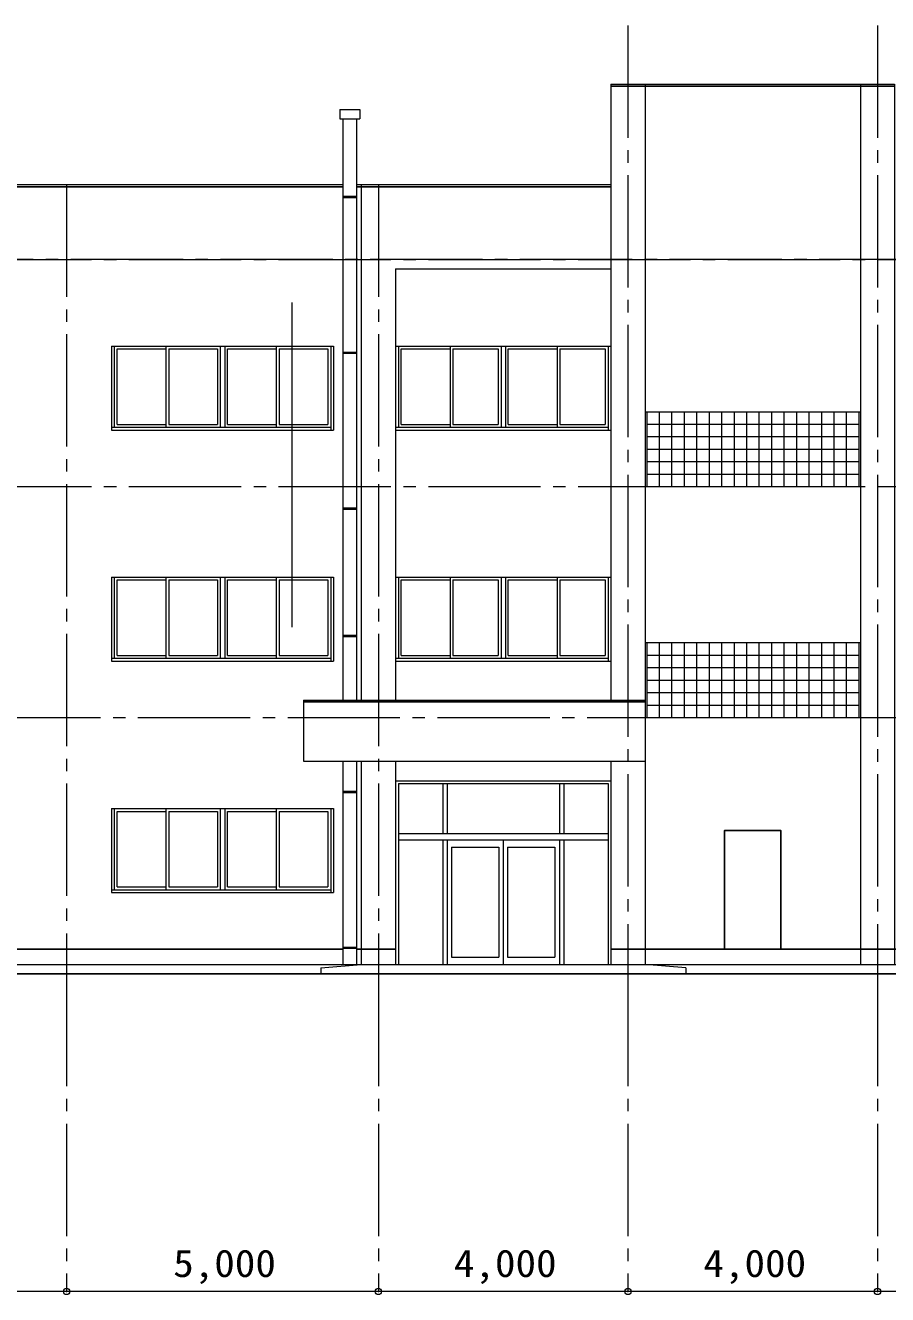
# Model space of a CAD drawing. Units: millimetres at full size, sheet at 1:200; details may follow other scales. Extents: x -55340 to 55340, y -38040 to 38040.
# Drawn here: x -21980 to -8158, y -19108 to 1229 of the extents above; entities that cross this region are included whole.
import ezdxf
from ezdxf.enums import TextEntityAlignment as Align

# ---------------------------------------------------------------- set-up
doc = ezdxf.new("R2010")
doc.units = ezdxf.units.MM
doc.header["$LTSCALE"] = 200
doc.header["$PDMODE"] = 32
doc.header["$PDSIZE"] = 100
doc.linetypes.add('CHAIN2', pattern=[12, 9, -1, 1, -1])
doc.linetypes.add('DASHED1', pattern=[1.8, 1.2, -0.6])
for name, color, linetype, lineweight in [('0-1_通り芯', 3, 'Continuous', 18), ('0-2_躯体', 3, 'Continuous', 18), ('0-5_建具(ｻｯｼ)', 4, 'Continuous', 9), ('0-A_寸法', 6, 'Continuous', 9), ('1-0_補助線', 2, 'DASHED1', 25)]:
    doc.layers.add(name, color=color, linetype=linetype, lineweight=lineweight)
doc.styles.add('ＭＳ ゴシック', font='')
doc.styles.get('ＭＳ ゴシック').set_extended_font_data('MS Gothic')

msp = doc.modelspace()

# ---------------------------------------------------------------- linework, layer by layer
at = {"layer": '0-1_通り芯', "color": 4, "linetype": 'CHAIN2', "lineweight": 9}
for p, q in [((-12320.2, 1229.4), (-12320.2, -13970.6)), ((-8320.2, 1229.4), (-8320.2, -13970.6)), ((-21320.2, -1320.6), (-21320.2, -13970.6)), ((-16320.2, -1320.6), (-16320.2, -13970.6)), ((-21320.2, -13970.6), (-21320.2, -19058.1)), ((-16320.2, -13970.6), (-16320.2, -19058.1)), ((-12320.2, -13970.6), (-12320.2, -19058.1)), ((-8320.2, -13970.6), (-8320.2, -19058.1))]:
    msp.add_line(p, q, dxfattribs=at)
at = {"layer": '0-2_躯体'}
for p, q in [((-12595.2, 289.4), (-12595.2, -9580.6)), ((-12045.2, 289.4), (-12045.2, -13820.6)), ((-8595.2, 289.4), (-8595.2, -13820.6)), ((-16940.2, -120.6), (-16620.2, -120.6)), ((-16620.2, -120.6), (-16620.2, -270.6)), ((-16890.2, -270.6), (-16890.2, -9580.6)), ((-16670.2, -270.6), (-16670.2, -9580.6)), ((-30595.2, -1320.6), (-16890.2, -1320.6)), ((-16670.2, -1320.6), (-12595.2, -1320.6)), ((-16595.2, -1320.6), (-16595.2, -9580.6)), ((-16890.2, -1507.5), (-16670.2, -1507.5)), ((-16890.2, -1527.5), (-16670.2, -1527.5)), ((-16045.2, -2670.6), (-16045.2, -9580.6)), ((-16045.2, -2670.6), (-12595.2, -2670.6)), ((-16890.2, -4004.8), (-16670.2, -4004.8)), ((-16890.2, -4024.8), (-16670.2, -4024.8)), ((-16890.2, -6502), (-16670.2, -6502)), ((-16890.2, -6522), (-16670.2, -6522)), ((-16890.2, -8543.7), (-16670.2, -8543.7)), ((-16890.2, -8563.7), (-16670.2, -8563.7)), ((-17520.2, -9580.6), (-17520.2, -10560.6)), ((-17520.2, -9580.6), (-12045.2, -9580.6)), ((-17520.2, -10560.6), (-12045.2, -10560.6)), ((-16890.2, -10560.6), (-16890.2, -13820.6)), ((-16670.2, -10560.6), (-16670.2, -13820.6)), ((-16595.2, -10560.6), (-16595.2, -13820.6)), ((-16045.2, -10560.6), (-16045.2, -13820.6)), ((-12595.2, -10560.6), (-12595.2, -13820.6)), ((-16890.2, -11041), (-16670.2, -11041)), ((-16890.2, -11061), (-16670.2, -11061)), ((-16890.2, -13538.2), (-16670.2, -13538.2)), ((-16890.2, -13558.2), (-16670.2, -13558.2)), ((-38055.2, -13820.6), (17047.7, -13820.6)), ((-17245.2, -13870.6), (-16595.2, -13820.6)), ((-11395.2, -13870.6), (-12045.2, -13820.6)), ((-17245.2, -13870.6), (-17245.2, -13970.6)), ((-11395.2, -13870.6), (-11395.2, -13970.6))]:
    msp.add_line(p, q, dxfattribs=at)
at = {"layer": '0-2_躯体', "color": 6, "lineweight": 25}
for p, q in [((-12595.2, 254.4), (-8045.2, 254.4)), ((-30595.2, -1355.6), (-16890.2, -1355.6)), ((-16670.2, -1355.6), (-12595.2, -1355.6)), ((-17520.2, -9610.6), (-12045.2, -9610.6)), ((-25920.2, -13570.6), (-16890.2, -13570.6)), ((-16670.2, -13570.6), (-16045.2, -13570.6)), ((-12595.2, -13570.6), (-10355.2, -13570.6)), ((-9870.2, -13570.6), (3074.8, -13570.6))]:
    msp.add_line(p, q, dxfattribs=at)
at = {"layer": '0-2_躯体'}
for points in [[(-12595.2, 289.4), (-8045.2, 289.4), (-8045.2, -13820.6)], [(-16940.2, -120.6), (-16940.2, -270.6), (-16620.2, -270.6)]]:
    msp.add_lwpolyline(points, dxfattribs=at)
at = {"layer": '0-5_建具(ｻｯｼ)'}
for p, q in [((-17705.2, -8414.9), (-17705.2, -3213.1)), ((-20510.2, -5165.6), (-20510.2, -3955.6)), ((-20510.2, -3955.6), (-19727.7, -3955.6)), ((-19727.7, -3910.6), (-19727.7, -5210.6)), ((-19682.7, -3955.6), (-19682.7, -5165.6)), ((-19682.7, -3955.6), (-18900.2, -3955.6)), ((-18900.2, -3955.6), (-18900.2, -5165.6)), ((-18855.2, -3910.6), (-18855.2, -5210.6)), ((-18785.2, -3910.6), (-18785.2, -5210.6)), ((-18740.2, -5165.6), (-18740.2, -3955.6)), ((-18740.2, -3955.6), (-17957.7, -3955.6)), ((-17957.7, -3910.6), (-17957.7, -5210.6)), ((-17912.7, -3955.6), (-17912.7, -5165.6)), ((-17912.7, -3955.6), (-17130.2, -3955.6)), ((-17130.2, -3955.6), (-17130.2, -5165.6)), ((-15955.2, -5165.6), (-15955.2, -3955.6)), ((-15955.2, -3955.6), (-15172.7, -3955.6)), ((-15172.7, -3910.6), (-15172.7, -5210.6)), ((-15127.7, -3955.6), (-15127.7, -5165.6)), ((-15127.7, -3955.6), (-14400.2, -3955.6)), ((-14400.2, -3955.6), (-14400.2, -5165.6)), ((-14355.2, -3910.6), (-14355.2, -5210.6)), ((-14285.2, -3910.6), (-14285.2, -5210.6)), ((-14240.2, -5165.6), (-14240.2, -3955.6)), ((-14240.2, -3955.6), (-13457.7, -3955.6)), ((-13457.7, -3910.6), (-13457.7, -5210.6)), ((-13412.7, -3955.6), (-13412.7, -5165.6)), ((-13412.7, -3955.6), (-12685.2, -3955.6)), ((-12685.2, -3955.6), (-12685.2, -5165.6)), ((-12045.2, -4960.6), (-8595.2, -4960.6)), ((-12020.2, -4960.6), (-12020.2, -6160.6)), ((-11820.2, -4960.6), (-11820.2, -6160.6)), ((-11620.2, -4960.6), (-11620.2, -6160.6)), ((-11420.2, -4960.6), (-11420.2, -6160.6)), ((-11220.2, -4960.6), (-11220.2, -6160.6)), ((-11020.2, -4960.6), (-11020.2, -6160.6)), ((-10820.2, -4960.6), (-10820.2, -6160.6)), ((-10620.2, -4960.6), (-10620.2, -6160.6)), ((-10420.2, -4960.6), (-10420.2, -6160.6)), ((-10220.2, -4960.6), (-10220.2, -6160.6)), ((-10020.2, -4960.6), (-10020.2, -6160.6)), ((-9820.2, -4960.6), (-9820.2, -6160.6)), ((-9620.2, -4960.6), (-9620.2, -6160.6)), ((-9420.2, -4960.6), (-9420.2, -6160.6)), ((-9220.2, -4960.6), (-9220.2, -6160.6)), ((-9020.2, -4960.6), (-9020.2, -6160.6)), ((-8820.2, -4960.6), (-8820.2, -6160.6)), ((-8620.2, -4960.6), (-8620.2, -6160.6)), ((-20510.2, -5165.6), (-19727.7, -5165.6)), ((-19682.7, -5165.6), (-18900.2, -5165.6)), ((-18740.2, -5165.6), (-17957.7, -5165.6)), ((-17912.7, -5165.6), (-17130.2, -5165.6)), ((-16045.2, -5210.6), (-12640.2, -5210.6)), ((-15955.2, -5165.6), (-15172.7, -5165.6)), ((-15127.7, -5165.6), (-14400.2, -5165.6)), ((-14240.2, -5165.6), (-13457.7, -5165.6)), ((-13412.7, -5165.6), (-12685.2, -5165.6)), ((-12020.2, -5160.6), (-8620.2, -5160.6)), ((-12020.2, -5360.6), (-8620.2, -5360.6)), ((-12020.2, -5560.6), (-8620.2, -5560.6)), ((-12020.2, -5760.6), (-8620.2, -5760.6)), ((-12020.2, -5960.6), (-8620.2, -5960.6)), ((-12045.2, -6160.6), (-8595.2, -6160.6)), ((-20510.2, -8865.6), (-20510.2, -7655.6)), ((-20510.2, -7655.6), (-19727.7, -7655.6)), ((-19727.7, -7610.6), (-19727.7, -8910.6)), ((-19682.7, -7655.6), (-19682.7, -8865.6)), ((-19682.7, -7655.6), (-18900.2, -7655.6)), ((-18900.2, -7655.6), (-18900.2, -8865.6)), ((-18855.2, -7610.6), (-18855.2, -8910.6)), ((-18785.2, -7610.6), (-18785.2, -8910.6)), ((-18740.2, -8865.6), (-18740.2, -7655.6)), ((-18740.2, -7655.6), (-17957.7, -7655.6)), ((-17957.7, -7610.6), (-17957.7, -8910.6)), ((-17912.7, -7655.6), (-17912.7, -8865.6)), ((-17912.7, -7655.6), (-17130.2, -7655.6)), ((-17130.2, -7655.6), (-17130.2, -8865.6)), ((-15955.2, -8865.6), (-15955.2, -7655.6)), ((-15955.2, -7655.6), (-15172.7, -7655.6)), ((-15172.7, -7610.6), (-15172.7, -8910.6)), ((-15127.7, -7655.6), (-15127.7, -8865.6)), ((-15127.7, -7655.6), (-14400.2, -7655.6)), ((-14400.2, -7655.6), (-14400.2, -8865.6)), ((-14355.2, -7610.6), (-14355.2, -8910.6)), ((-14285.2, -7610.6), (-14285.2, -8910.6)), ((-14240.2, -8865.6), (-14240.2, -7655.6)), ((-14240.2, -7655.6), (-13457.7, -7655.6)), ((-13457.7, -7610.6), (-13457.7, -8910.6)), ((-13412.7, -7655.6), (-13412.7, -8865.6)), ((-13412.7, -7655.6), (-12685.2, -7655.6)), ((-12685.2, -7655.6), (-12685.2, -8865.6)), ((-12045.2, -8660.6), (-8595.2, -8660.6)), ((-12020.2, -8660.6), (-12020.2, -9860.6)), ((-11820.2, -8660.6), (-11820.2, -9860.6)), ((-11620.2, -8660.6), (-11620.2, -9860.6)), ((-11420.2, -8660.6), (-11420.2, -9860.6)), ((-11220.2, -8660.6), (-11220.2, -9860.6)), ((-11020.2, -8660.6), (-11020.2, -9860.6)), ((-10820.2, -8660.6), (-10820.2, -9860.6)), ((-10620.2, -8660.6), (-10620.2, -9860.6)), ((-10420.2, -8660.6), (-10420.2, -9860.6)), ((-10220.2, -8660.6), (-10220.2, -9860.6)), ((-10020.2, -8660.6), (-10020.2, -9860.6)), ((-9820.2, -8660.6), (-9820.2, -9860.6)), ((-9620.2, -8660.6), (-9620.2, -9860.6)), ((-9420.2, -8660.6), (-9420.2, -9860.6)), ((-9220.2, -8660.6), (-9220.2, -9860.6)), ((-9020.2, -8660.6), (-9020.2, -9860.6)), ((-8820.2, -8660.6), (-8820.2, -9860.6)), ((-8620.2, -8660.6), (-8620.2, -9860.6)), ((-20600.2, -8910.6), (-17085.2, -8910.6)), ((-20510.2, -8865.6), (-19727.7, -8865.6)), ((-19682.7, -8865.6), (-18900.2, -8865.6)), ((-18740.2, -8865.6), (-17957.7, -8865.6)), ((-17912.7, -8865.6), (-17130.2, -8865.6)), ((-15955.2, -8865.6), (-15172.7, -8865.6)), ((-15127.7, -8865.6), (-14400.2, -8865.6)), ((-14240.2, -8865.6), (-13457.7, -8865.6)), ((-13412.7, -8865.6), (-12685.2, -8865.6)), ((-12020.2, -8860.6), (-8620.2, -8860.6)), ((-12020.2, -9060.6), (-8620.2, -9060.6)), ((-12020.2, -9260.6), (-8620.2, -9260.6)), ((-12020.2, -9460.6), (-8620.2, -9460.6)), ((-12020.2, -9660.6), (-8620.2, -9660.6)), ((-12045.2, -9860.6), (-8595.2, -9860.6)), ((-15290.2, -10920.6), (-15290.2, -11720.6)), ((-15220.2, -10920.6), (-15220.2, -11720.6)), ((-13420.2, -10920.6), (-13420.2, -11720.6)), ((-13350.2, -10920.6), (-13350.2, -11720.6)), ((-20510.2, -12575.6), (-20510.2, -11365.6)), ((-20510.2, -11365.6), (-19727.7, -11365.6)), ((-19727.7, -11320.6), (-19727.7, -12620.6)), ((-19682.7, -11365.6), (-19682.7, -12575.6)), ((-19682.7, -11365.6), (-18900.2, -11365.6)), ((-18900.2, -11365.6), (-18900.2, -12575.6)), ((-18855.2, -11320.6), (-18855.2, -12620.6)), ((-18785.2, -11320.6), (-18785.2, -12620.6)), ((-18740.2, -12575.6), (-18740.2, -11365.6)), ((-18740.2, -11365.6), (-17957.7, -11365.6)), ((-17957.7, -11320.6), (-17957.7, -12620.6)), ((-17912.7, -11365.6), (-17912.7, -12575.6)), ((-17912.7, -11365.6), (-17130.2, -11365.6)), ((-17130.2, -11365.6), (-17130.2, -12575.6)), ((-16000.2, -11720.6), (-12640.2, -11720.6)), ((-16000.2, -11820.6), (-12640.2, -11820.6)), ((-15290.2, -11820.6), (-15290.2, -13820.6)), ((-15220.2, -11820.6), (-15220.2, -13820.6)), ((-15150.2, -11940.6), (-15150.2, -13700.6)), ((-15150.2, -11940.6), (-14390.2, -11940.6)), ((-14390.2, -11940.6), (-14390.2, -13700.6)), ((-14320.2, -11820.6), (-14320.2, -13820.6)), ((-14250.2, -11940.6), (-13490.2, -11940.6)), ((-14250.2, -11940.6), (-14250.2, -13700.6)), ((-13490.2, -11940.6), (-13490.2, -13700.6)), ((-13420.2, -11820.6), (-13420.2, -13820.6)), ((-13350.2, -11820.6), (-13350.2, -13820.6)), ((-20510.2, -12575.6), (-19727.7, -12575.6)), ((-19682.7, -12575.6), (-18900.2, -12575.6)), ((-18740.2, -12575.6), (-17957.7, -12575.6)), ((-17912.7, -12575.6), (-17130.2, -12575.6)), ((-15150.2, -13700.6), (-14390.2, -13700.6)), ((-14250.2, -13700.6), (-13490.2, -13700.6))]:
    msp.add_line(p, q, dxfattribs=at)
at = {"layer": '0-5_建具(ｻｯｼ)', "color": 7, "lineweight": 18}
for p, q in [((-20600.2, -3910.6), (-17040.2, -3910.6)), ((-20600.2, -3910.6), (-20600.2, -5255.6)), ((-20555.2, -3910.6), (-20555.2, -5210.6)), ((-17085.2, -3910.6), (-17085.2, -5255.6)), ((-17040.2, -3910.6), (-17040.2, -5255.6)), ((-16045.2, -3910.6), (-12595.2, -3910.6)), ((-16000.2, -3910.6), (-16000.2, -5210.6)), ((-12640.2, -3910.6), (-12640.2, -5255.6)), ((-20600.2, -5210.6), (-17085.2, -5210.6)), ((-20600.2, -5255.6), (-17040.2, -5255.6)), ((-16045.2, -5255.6), (-12595.2, -5255.6)), ((-20600.2, -7610.6), (-17040.2, -7610.6)), ((-20600.2, -7610.6), (-20600.2, -8955.6)), ((-20555.2, -7610.6), (-20555.2, -8910.6)), ((-17085.2, -7610.6), (-17085.2, -8955.6)), ((-17040.2, -7610.6), (-17040.2, -8955.6)), ((-16045.2, -7610.6), (-12595.2, -7610.6)), ((-16000.2, -7610.6), (-16000.2, -8910.6)), ((-12640.2, -7610.6), (-12640.2, -8955.6)), ((-16045.2, -8910.6), (-12640.2, -8910.6)), ((-20600.2, -8955.6), (-17040.2, -8955.6)), ((-16045.2, -8955.6), (-12595.2, -8955.6)), ((-16045.2, -10875.6), (-12595.2, -10875.6)), ((-16000.2, -10920.6), (-12640.2, -10920.6)), ((-16000.2, -10920.6), (-16000.2, -13820.6)), ((-12640.2, -10920.6), (-12640.2, -13820.6)), ((-20600.2, -11320.6), (-20600.2, -12665.6)), ((-20600.2, -11320.6), (-17040.2, -11320.6)), ((-20555.2, -11320.6), (-20555.2, -12620.6)), ((-17085.2, -11320.6), (-17085.2, -12665.6)), ((-17040.2, -11320.6), (-17040.2, -12665.6)), ((-20600.2, -12620.6), (-17085.2, -12620.6)), ((-20600.2, -12665.6), (-17040.2, -12665.6))]:
    msp.add_line(p, q, dxfattribs=at)
at = {"layer": '0-5_建具(ｻｯｼ)', "color": 2, "lineweight": 25}
msp.add_line((-50905.4, -13970.6), (50915.1, -13970.6), dxfattribs=at)
at = {"layer": '0-A_寸法', "color": 4, "linetype": 'CHAIN2'}
for p, q in [((28546.7, -2520.6), (-46649.4, -2520.6)), ((-32320.2, -2520.6), (28546.7, -2520.6)), ((-32175.2, -9860.6), (-12045.2, -9860.6)), ((-8595.2, -9860.6), (28223.8, -9860.6))]:
    msp.add_line(p, q, dxfattribs=at)
msp.add_lwpolyline([(-32320.2, -6160.6), (26753.1, -6160.6), (28223.8, -6160.6)], dxfattribs=at)
at = {"layer": '0-A_寸法', "color": 4}
for points in [[(-16320.2, -19058.1), (-21320.2, -19058.1), (-26320.2, -19058.1), (-30320.2, -19058.1)], [(-12320.2, -19058.1), (-13239.2, -19058.1), (-16320.2, -19058.1)], [(20679.8, -19058.1), (16429.8, -19058.1), (12179.8, -19058.1), (7929.8, -19058.1), (3679.8, -19058.1), (-320.2, -19058.1), (-4320.2, -19058.1), (-8320.2, -19058.1), (-12320.2, -19058.1)]]:
    msp.add_lwpolyline(points, dxfattribs=at)
at = {"layer": '0-A_寸法'}
for p in [(-21320.2, -19058.1), (-16320.2, -19058.1), (-12320.2, -19058.1), (-8320.2, -19058.1)]:
    msp.add_point(p, dxfattribs=at)
at = {"layer": '1-0_補助線', "linetype": 'Continuous'}
msp.add_lwpolyline([(-10770.2, -13570.6), (-9870.2, -13570.6), (-9870.2, -11670.6), (-10770.2, -11670.6)], close=True, dxfattribs=at)

# ---------------------------------------------------------------- texts
at = {"layer": '0-A_寸法', "color": 2, "style": 'ＭＳ ゴシック', "width": 1.1}
for s, p in [('5,000', (-19610.2, -18958.1)), ('4,000', (-15110.2, -18958.1)), ('4,000', (-11110.2, -18958.1))]:
    msp.add_text(s, height=439.9, dxfattribs=at).set_placement(p, align=Align.BOTTOM_LEFT)

doc.saveas('drawing.dxf')
